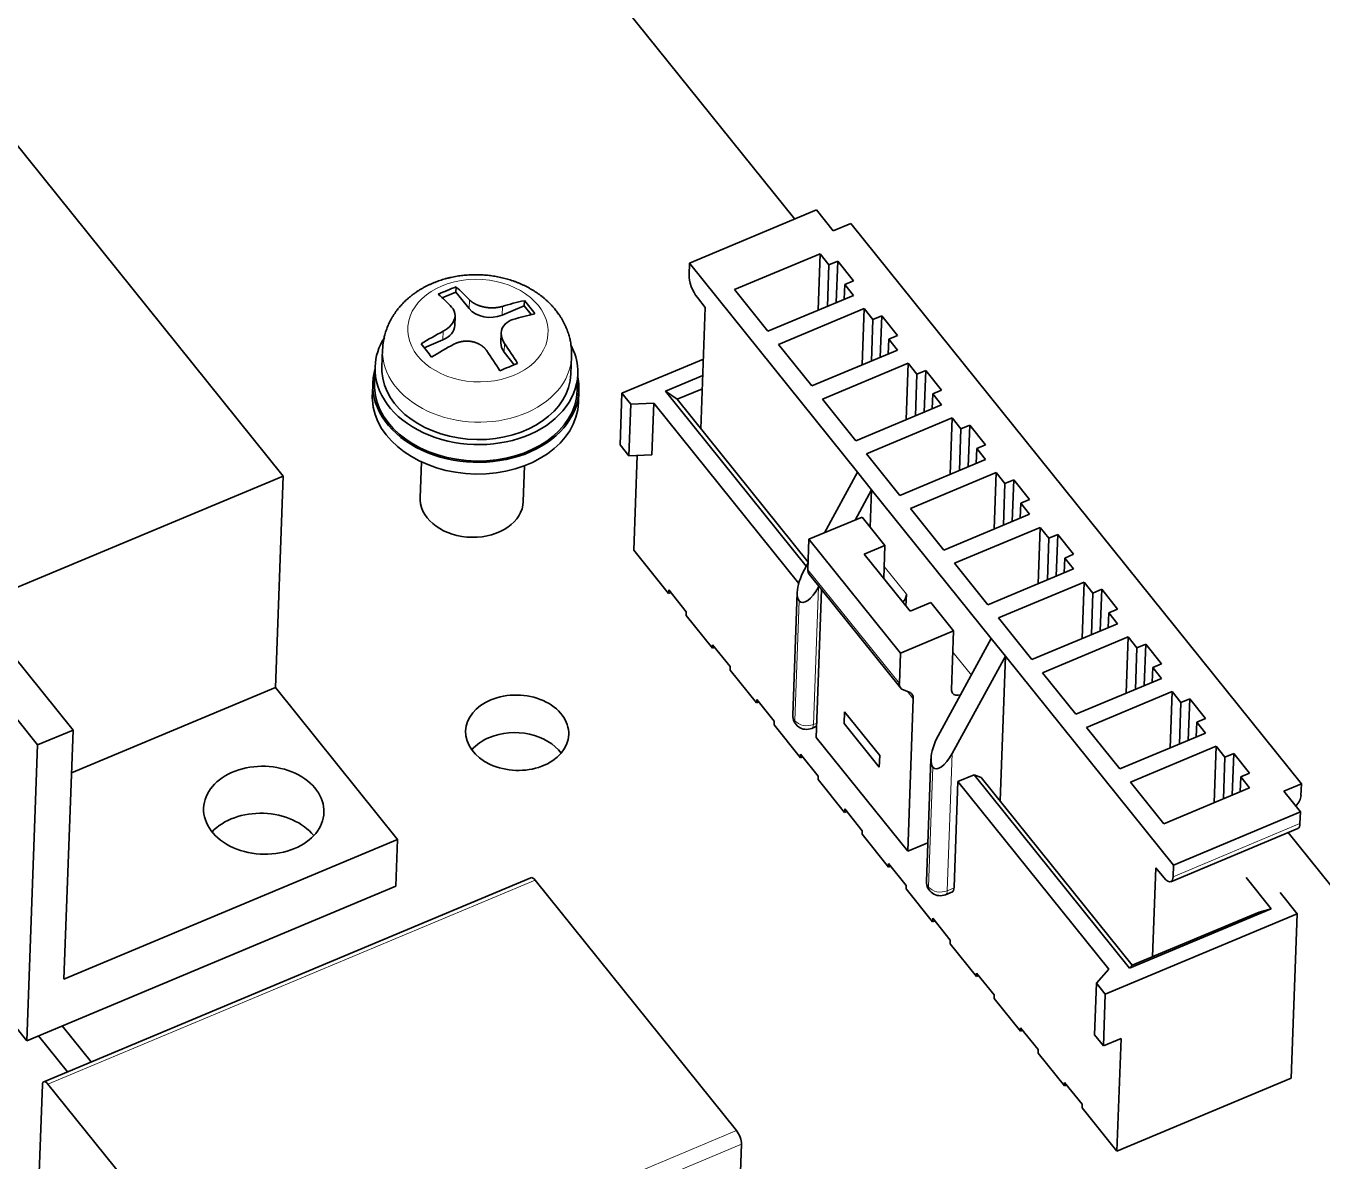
# Model space of a CAD drawing. Extents: x 23 to 417, y 3 to 294.
# Drawn here: x 315.18 to 322.71, y 69.24 to 75.84 of the extents above; entities that cross this region are included whole.
import ezdxf

# ---------------------------------------------------------------- set-up
doc = ezdxf.new("R2010")
doc.units = 0
doc.layers.get('0').update_dxf_attribs({"lineweight": 13})

# ---------------------------------------------------------------- blocks, each defined once
blk = doc.blocks.new('BLOCK4671')
at = {"color": 7, "lineweight": 35}
for p, q in [((-20.292, -5.25), (3.463, -34.783)), ((-17.525, -49.642), (-33.294, -30.037)), ((-18.555, -50.073), (-34.324, -30.469)), ((5.093, -34.908), (18.196, -51.198)), ((18.196, -51.198), (5.093, -34.908)), ((17.81, -52.62), (41.126, -81.607))]:
    blk.add_line(p, q, dxfattribs=at)
at = {"color": 7, "lineweight": 35, "ltscale": 0.345424}
blk.add_line((-11.416, -42.254), (-20.076, -31.488), dxfattribs=at)
at = {"color": 7, "lineweight": 35, "ltscale": 0.100072}
for p, q in [((0.399, -36.065), (4.092, -34.519)), ((0.399, -36.065), (4.092, -34.519)), ((18.167, -52.018), (14.474, -53.563)), ((14.474, -53.563), (18.167, -52.018)), ((13.278, -56.479), (16.971, -54.933)), ((16.971, -54.933), (13.278, -56.479))]:
    blk.add_line(p, q, dxfattribs=at)
at = {"color": 7, "lineweight": 35, "ltscale": 0.019394}
for p, q in [((4.578, -35.124), (4.092, -34.519)), ((4.092, -34.519), (4.578, -35.124)), ((17.681, -51.413), (18.167, -52.018)), ((17.681, -51.413), (18.167, -52.018))]:
    blk.add_line(p, q, dxfattribs=at)
at = {"color": 7, "lineweight": 35, "ltscale": 0.013963}
for p, q in [((4.578, -35.124), (5.093, -34.908)), ((4.578, -35.124), (5.093, -34.908)), ((17.681, -51.413), (18.196, -51.198)), ((17.681, -51.413), (18.196, -51.198)), ((12.437, -58.822), (12.952, -58.606)), ((12.437, -58.822), (12.952, -58.606))]:
    blk.add_line(p, q, dxfattribs=at)
at = {"color": 7, "lineweight": 35, "ltscale": 0.06749}
for p, q in [((4.198, -35.793), (1.708, -36.835)), ((1.708, -36.835), (4.198, -35.793)), ((2.68, -38.044), (5.171, -37.002)), ((2.68, -38.044), (5.171, -37.002)), ((5.478, -37.384), (2.987, -38.426)), ((2.987, -38.426), (5.478, -37.384)), ((3.96, -39.635), (6.45, -38.593)), ((3.96, -39.635), (6.45, -38.593)), ((6.757, -38.975), (4.267, -40.017)), ((4.267, -40.017), (6.757, -38.975)), ((5.239, -41.226), (7.73, -40.184)), ((5.239, -41.226), (7.73, -40.184)), ((8.037, -40.566), (5.547, -41.608)), ((5.547, -41.608), (8.037, -40.566)), ((6.519, -42.817), (9.009, -41.775)), ((6.519, -42.817), (9.009, -41.775)), ((9.316, -42.156), (6.826, -43.199)), ((6.826, -43.199), (9.316, -42.156)), ((7.798, -44.408), (10.289, -43.365)), ((7.798, -44.408), (10.289, -43.365)), ((10.596, -43.747), (8.106, -44.789)), ((8.106, -44.789), (10.596, -43.747)), ((9.078, -45.998), (11.568, -44.956)), ((9.078, -45.998), (11.568, -44.956)), ((11.875, -45.338), (9.385, -46.38)), ((9.385, -46.38), (11.875, -45.338)), ((10.358, -47.589), (12.848, -46.547)), ((10.358, -47.589), (12.848, -46.547)), ((13.155, -46.929), (10.665, -47.971)), ((10.665, -47.971), (13.155, -46.929)), ((11.637, -49.18), (14.127, -48.138)), ((11.637, -49.18), (14.127, -48.138)), ((14.435, -48.519), (11.944, -49.562)), ((11.944, -49.562), (14.435, -48.519)), ((12.917, -50.771), (15.407, -49.728)), ((12.917, -50.771), (15.407, -49.728)), ((15.714, -50.11), (13.224, -51.152)), ((13.224, -51.152), (15.714, -50.11)), ((14.196, -52.361), (16.687, -51.319)), ((14.196, -52.361), (16.687, -51.319))]:
    blk.add_line(p, q, dxfattribs=at)
at = {"color": 7, "lineweight": 35, "ltscale": 0.041055}
for p, q in [((4.198, -35.793), (4.138, -37.434)), ((4.198, -35.793), (4.138, -37.434)), ((5.478, -37.384), (5.418, -39.025)), ((5.478, -37.384), (5.418, -39.025)), ((6.757, -38.975), (6.697, -40.616)), ((6.757, -38.975), (6.697, -40.616)), ((8.037, -40.566), (7.977, -42.207)), ((8.037, -40.566), (7.977, -42.207)), ((9.316, -42.156), (9.256, -43.797)), ((9.316, -42.156), (9.256, -43.797)), ((10.596, -43.747), (10.536, -45.388)), ((10.596, -43.747), (10.536, -45.388)), ((11.875, -45.338), (11.815, -46.979)), ((11.875, -45.338), (11.815, -46.979)), ((13.155, -46.929), (13.095, -48.57)), ((13.155, -46.929), (13.095, -48.57)), ((14.435, -48.519), (14.374, -50.161)), ((14.435, -48.519), (14.374, -50.161)), ((15.714, -50.11), (15.654, -51.751)), ((15.714, -50.11), (15.654, -51.751))]:
    blk.add_line(p, q, dxfattribs=at)
at = {"color": 7, "lineweight": 35, "ltscale": 0.010208}
for p, q in [((4.454, -36.111), (4.198, -35.793)), ((4.454, -36.111), (4.198, -35.793)), ((5.171, -37.002), (4.915, -36.684)), ((5.171, -37.002), (4.915, -36.684)), ((5.734, -37.702), (5.478, -37.384)), ((5.734, -37.702), (5.478, -37.384)), ((6.45, -38.593), (6.194, -38.275)), ((6.45, -38.593), (6.194, -38.275)), ((7.013, -39.293), (6.757, -38.975)), ((7.013, -39.293), (6.757, -38.975)), ((-1.307, -40.165), (-1.563, -39.847)), ((-1.563, -39.847), (-1.307, -40.165)), ((7.73, -40.184), (7.474, -39.866)), ((7.73, -40.184), (7.474, -39.866)), ((8.293, -40.884), (8.037, -40.566)), ((8.293, -40.884), (8.037, -40.566)), ((-1.618, -41.349), (-1.362, -41.667)), ((-1.618, -41.349), (-1.362, -41.667)), ((9.009, -41.775), (8.753, -41.456)), ((9.009, -41.775), (8.753, -41.456)), ((9.572, -42.474), (9.316, -42.156)), ((9.572, -42.474), (9.316, -42.156)), ((10.289, -43.365), (10.033, -43.047)), ((10.289, -43.365), (10.033, -43.047)), ((10.852, -44.065), (10.596, -43.747)), ((10.852, -44.065), (10.596, -43.747)), ((11.568, -44.956), (11.312, -44.638)), ((11.568, -44.956), (11.312, -44.638)), ((12.131, -45.656), (11.875, -45.338)), ((12.131, -45.656), (11.875, -45.338)), ((12.848, -46.547), (12.592, -46.229)), ((12.848, -46.547), (12.592, -46.229)), ((13.411, -47.247), (13.155, -46.929)), ((13.411, -47.247), (13.155, -46.929)), ((14.127, -48.138), (13.872, -47.819)), ((14.127, -48.138), (13.872, -47.819)), ((14.69, -48.838), (14.435, -48.519)), ((14.69, -48.838), (14.435, -48.519)), ((15.407, -49.728), (15.151, -49.41)), ((15.407, -49.728), (15.151, -49.41)), ((15.97, -50.428), (15.714, -50.11)), ((15.97, -50.428), (15.714, -50.11)), ((16.687, -51.319), (16.431, -51.001)), ((16.687, -51.319), (16.431, -51.001)), ((12.492, -57.32), (12.236, -57.002)), ((12.236, -57.002), (12.492, -57.32)), ((12.181, -58.504), (12.437, -58.822)), ((12.181, -58.504), (12.437, -58.822))]:
    blk.add_line(p, q, dxfattribs=at)
at = {"color": 7, "lineweight": 35, "ltscale": 0.008538}
for p, q in [((0.387, -36.406), (0.399, -36.065)), ((0.387, -36.406), (0.399, -36.065)), ((4.91, -49.108), (4.898, -49.449)), ((4.898, -49.449), (4.91, -49.108)), ((5.921, -50.722), (5.934, -50.38)), ((5.921, -50.722), (5.934, -50.38)), ((18.196, -51.198), (18.183, -51.539)), ((18.196, -51.198), (18.183, -51.539)), ((18.167, -52.018), (18.154, -52.359)), ((18.167, -52.018), (18.154, -52.359)), ((14.474, -53.563), (14.462, -53.905)), ((14.474, -53.563), (14.462, -53.905))]:
    blk.add_line(p, q, dxfattribs=at)
at = {"color": 7, "lineweight": 35, "ltscale": 0.194965}
for p, q in [((5.287, -42.142), (0.399, -36.065)), ((0.399, -36.065), (5.287, -42.142)), ((14.474, -53.563), (9.586, -47.487)), ((9.586, -47.487), (14.474, -53.563))]:
    blk.add_line(p, q, dxfattribs=at)
at = {"color": 7, "lineweight": 35, "ltscale": 0.030251}
for p, q in [((4.454, -36.111), (4.41, -37.321)), ((4.454, -36.111), (4.41, -37.321)), ((4.712, -36.004), (4.667, -37.213)), ((4.712, -36.004), (4.667, -37.213)), ((5.991, -37.594), (5.947, -38.804)), ((5.991, -37.594), (5.947, -38.804)), ((5.689, -38.911), (5.734, -37.702)), ((5.734, -37.702), (5.689, -38.911)), ((7.271, -39.185), (7.227, -40.394)), ((7.271, -39.185), (7.227, -40.394)), ((6.969, -40.502), (7.013, -39.293)), ((7.013, -39.293), (6.969, -40.502)), ((8.248, -42.093), (8.293, -40.884)), ((8.293, -40.884), (8.248, -42.093)), ((8.55, -40.776), (8.506, -41.985)), ((8.55, -40.776), (8.506, -41.985)), ((9.528, -43.684), (9.572, -42.474)), ((9.572, -42.474), (9.528, -43.684)), ((9.83, -42.367), (9.786, -43.576)), ((9.83, -42.367), (9.786, -43.576)), ((10.808, -45.275), (10.852, -44.065)), ((10.852, -44.065), (10.808, -45.275)), ((11.109, -43.957), (11.065, -45.167)), ((11.109, -43.957), (11.065, -45.167)), ((12.389, -45.548), (12.345, -46.757)), ((12.389, -45.548), (12.345, -46.757)), ((12.087, -46.865), (12.131, -45.656)), ((12.131, -45.656), (12.087, -46.865)), ((13.367, -48.456), (13.411, -47.247)), ((13.411, -47.247), (13.367, -48.456)), ((13.669, -47.139), (13.624, -48.348)), ((13.669, -47.139), (13.624, -48.348)), ((14.646, -50.047), (14.69, -48.838)), ((14.69, -48.838), (14.646, -50.047)), ((14.948, -48.73), (14.904, -49.939)), ((14.948, -48.73), (14.904, -49.939)), ((15.926, -51.638), (15.97, -50.428)), ((15.97, -50.428), (15.926, -51.638)), ((16.228, -50.321), (16.183, -51.53)), ((16.228, -50.321), (16.183, -51.53))]:
    blk.add_line(p, q, dxfattribs=at)
at = {"color": 7, "lineweight": 35, "ltscale": 0.006982}
for p, q in [((4.712, -36.004), (4.454, -36.111)), ((4.454, -36.111), (4.712, -36.004)), ((4.915, -36.684), (5.172, -36.576)), ((4.915, -36.684), (5.172, -36.576)), ((5.991, -37.594), (5.734, -37.702)), ((5.734, -37.702), (5.991, -37.594)), ((6.194, -38.275), (6.452, -38.167)), ((6.194, -38.275), (6.452, -38.167)), ((7.271, -39.185), (7.013, -39.293)), ((7.013, -39.293), (7.271, -39.185)), ((7.474, -39.866), (7.731, -39.758)), ((7.474, -39.866), (7.731, -39.758)), ((8.55, -40.776), (8.293, -40.884)), ((8.293, -40.884), (8.55, -40.776)), ((8.753, -41.456), (9.011, -41.349)), ((8.753, -41.456), (9.011, -41.349)), ((9.83, -42.367), (9.572, -42.474)), ((9.572, -42.474), (9.83, -42.367)), ((10.033, -43.047), (10.291, -42.939)), ((10.033, -43.047), (10.291, -42.939)), ((11.109, -43.957), (10.852, -44.065)), ((10.852, -44.065), (11.109, -43.957)), ((11.312, -44.638), (11.57, -44.53)), ((11.312, -44.638), (11.57, -44.53)), ((12.389, -45.548), (12.131, -45.656)), ((12.131, -45.656), (12.389, -45.548)), ((12.592, -46.229), (12.85, -46.121)), ((12.592, -46.229), (12.85, -46.121)), ((13.669, -47.139), (13.411, -47.247)), ((13.411, -47.247), (13.669, -47.139)), ((13.872, -47.819), (14.129, -47.712)), ((13.872, -47.819), (14.129, -47.712)), ((14.948, -48.73), (14.69, -48.838)), ((14.69, -48.838), (14.948, -48.73)), ((15.151, -49.41), (15.409, -49.302)), ((15.151, -49.41), (15.409, -49.302)), ((16.228, -50.321), (15.97, -50.428)), ((15.97, -50.428), (16.228, -50.321)), ((16.431, -51.001), (16.688, -50.893)), ((16.431, -51.001), (16.688, -50.893))]:
    blk.add_line(p, q, dxfattribs=at)
at = {"color": 7, "lineweight": 35, "ltscale": 0.018374}
for p, q in [((5.172, -36.576), (4.712, -36.004)), ((5.172, -36.576), (4.712, -36.004)), ((6.452, -38.167), (5.991, -37.594)), ((6.452, -38.167), (5.991, -37.594)), ((7.731, -39.758), (7.271, -39.185)), ((7.731, -39.758), (7.271, -39.185)), ((9.011, -41.349), (8.55, -40.776)), ((9.011, -41.349), (8.55, -40.776)), ((10.291, -42.939), (9.83, -42.367)), ((10.291, -42.939), (9.83, -42.367)), ((11.57, -44.53), (11.109, -43.957)), ((11.57, -44.53), (11.109, -43.957)), ((12.85, -46.121), (12.389, -45.548)), ((12.85, -46.121), (12.389, -45.548)), ((14.129, -47.712), (13.669, -47.139)), ((14.129, -47.712), (13.669, -47.139)), ((15.409, -49.302), (14.948, -48.73)), ((15.409, -49.302), (14.948, -48.73)), ((16.688, -50.893), (16.228, -50.321)), ((16.688, -50.893), (16.228, -50.321))]:
    blk.add_line(p, q, dxfattribs=at)
at = {"color": 7, "lineweight": 35, "ltscale": 0.038789}
for p, q in [((1.708, -36.835), (2.68, -38.044)), ((2.68, -38.044), (1.708, -36.835)), ((2.987, -38.426), (3.96, -39.635)), ((3.96, -39.635), (2.987, -38.426)), ((4.267, -40.017), (5.239, -41.226)), ((5.239, -41.226), (4.267, -40.017)), ((5.547, -41.608), (6.519, -42.817)), ((6.519, -42.817), (5.547, -41.608)), ((6.826, -43.199), (7.798, -44.408)), ((7.798, -44.408), (6.826, -43.199)), ((8.106, -44.789), (9.078, -45.998)), ((9.078, -45.998), (8.106, -44.789)), ((9.385, -46.38), (10.358, -47.589)), ((10.358, -47.589), (9.385, -46.38)), ((10.665, -47.971), (11.637, -49.18)), ((11.637, -49.18), (10.665, -47.971)), ((11.944, -49.562), (12.917, -50.771)), ((12.917, -50.771), (11.944, -49.562)), ((13.224, -51.152), (14.196, -52.361)), ((14.196, -52.361), (13.224, -51.152))]:
    blk.add_line(p, q, dxfattribs=at)
at = {"color": 7, "lineweight": 35, "ltscale": 0.010804}
for p, q in [((4.899, -37.116), (4.915, -36.684)), ((4.915, -36.684), (4.899, -37.116)), ((6.194, -38.275), (6.178, -38.707)), ((6.194, -38.275), (6.178, -38.707)), ((7.474, -39.866), (7.458, -40.298)), ((7.474, -39.866), (7.458, -40.298)), ((8.753, -41.456), (8.738, -41.888)), ((8.753, -41.456), (8.738, -41.888)), ((10.033, -43.047), (10.017, -43.479)), ((10.033, -43.047), (10.017, -43.479)), ((11.312, -44.638), (11.297, -45.07)), ((11.312, -44.638), (11.297, -45.07)), ((12.592, -46.229), (12.576, -46.661)), ((12.592, -46.229), (12.576, -46.661)), ((13.872, -47.819), (13.856, -48.251)), ((13.872, -47.819), (13.856, -48.251)), ((15.151, -49.41), (15.135, -49.842)), ((15.151, -49.41), (15.135, -49.842)), ((16.431, -51.001), (16.415, -51.433)), ((16.431, -51.001), (16.415, -51.433))]:
    blk.add_line(p, q, dxfattribs=at)
at = {"color": 7, "lineweight": 35, "ltscale": 0.009187}
for p, q in [((0.861, -37.352), (0.63, -37.066)), ((0.861, -37.352), (0.63, -37.066)), ((14.193, -53.928), (13.963, -53.641)), ((14.193, -53.928), (13.963, -53.641))]:
    blk.add_line(p, q, dxfattribs=at)
at = {"color": 7, "lineweight": 35, "ltscale": 0.088257}
blk.add_line((0.731, -40.88), (0.861, -37.352), dxfattribs=at)
blk.add_line((0.731, -40.88), (0.861, -37.352), dxfattribs=at)
at = {"color": 7, "lineweight": 35, "ltscale": 0.064183}
blk.add_line((-1.563, -39.847), (0.805, -38.856), dxfattribs=at)
blk.add_line((-1.563, -39.847), (0.805, -38.856), dxfattribs=at)
at = {"color": 7, "lineweight": 35, "ltscale": 0.029319}
for p, q in [((0.788, -39.331), (-0.294, -39.784)), ((-0.294, -39.784), (0.788, -39.331))]:
    blk.add_line(p, q, dxfattribs=at)
at = {"color": 7, "lineweight": 35, "ltscale": 0.037569}
for p, q in [((-1.563, -39.847), (-1.618, -41.349)), ((-1.618, -41.349), (-1.563, -39.847)), ((-1.362, -41.667), (-1.307, -40.165)), ((-1.362, -41.667), (-1.307, -40.165)), ((-0.693, -41.642), (-0.638, -40.14)), ((-0.693, -41.642), (-0.638, -40.14)), ((12.236, -57.002), (12.181, -58.504)), ((12.181, -58.504), (12.236, -57.002)), ((12.437, -58.822), (12.492, -57.32)), ((12.437, -58.822), (12.492, -57.32))]:
    blk.add_line(p, q, dxfattribs=at)
at = {"color": 7, "lineweight": 35, "ltscale": 0.16318}
for p, q in [((-0.294, -39.784), (3.797, -44.87)), ((3.797, -44.87), (-0.294, -39.784))]:
    blk.add_line(p, q, dxfattribs=at)
at = {"color": 7, "lineweight": 35, "ltscale": 0.010329}
blk.add_line((0.043, -40.024), (-0.294, -39.784), dxfattribs=at)
blk.add_line((0.043, -40.024), (-0.294, -39.784), dxfattribs=at)
at = {"color": 7, "lineweight": 35, "ltscale": 0.019819}
blk.add_line((0.043, -40.024), (0.774, -39.718), dxfattribs=at)
blk.add_line((0.043, -40.024), (0.774, -39.718), dxfattribs=at)
at = {"color": 7, "lineweight": 35, "ltscale": 0.016731}
for p, q in [((-0.638, -40.14), (-1.307, -40.165)), ((-1.307, -40.165), (-0.638, -40.14)), ((-0.693, -41.642), (-1.362, -41.667)), ((-1.362, -41.667), (-0.693, -41.642))]:
    blk.add_line(p, q, dxfattribs=at)
at = {"color": 7, "lineweight": 35, "ltscale": 0.16811}
blk.add_line((-0.638, -40.14), (3.576, -45.38), dxfattribs=at)
blk.add_line((-0.638, -40.14), (3.576, -45.38), dxfattribs=at)
at = {"color": 7, "lineweight": 35, "ltscale": 0.151833}
blk.add_line((3.849, -44.756), (0.043, -40.024), dxfattribs=at)
blk.add_line((3.849, -44.756), (0.043, -40.024), dxfattribs=at)
at = {"color": 7, "lineweight": 35, "ltscale": 0.068837}
blk.add_line((-1.223, -44.41), (-1.122, -41.658), dxfattribs=at)
blk.add_line((-1.223, -44.41), (-1.122, -41.658), dxfattribs=at)
at = {"color": 7, "lineweight": 35, "ltscale": 0.050247}
for p, q in [((4.324, -43.906), (5.287, -42.142)), ((5.287, -42.142), (4.324, -43.906))]:
    blk.add_line(p, q, dxfattribs=at)
at = {"color": 7, "lineweight": 35, "ltscale": 0.016332}
for p, q in [((5.697, -42.651), (5.287, -42.142)), ((5.287, -42.142), (5.697, -42.651)), ((9.586, -47.487), (9.177, -46.977)), ((9.177, -46.977), (9.586, -47.487))]:
    blk.add_line(p, q, dxfattribs=at)
at = {"color": 7, "lineweight": 35, "ltscale": 0.244356}
blk.add_line((-20.432, -46.028), (-11.416, -42.254), dxfattribs=at)
at = {"color": 7, "lineweight": 35, "ltscale": 0.153691}
blk.add_line((-11.641, -48.398), (-11.416, -42.254), dxfattribs=at)
at = {"color": 7, "lineweight": 35, "ltscale": 0.025124}
for p, q in [((5.697, -42.651), (5.215, -43.533)), ((5.215, -43.533), (5.697, -42.651))]:
    blk.add_line(p, q, dxfattribs=at)
at = {"color": 7, "lineweight": 35, "ltscale": 0.027315}
blk.add_line((5.657, -43.742), (5.697, -42.651), dxfattribs=at)
blk.add_line((5.657, -43.742), (5.697, -42.651), dxfattribs=at)
at = {"color": 7, "lineweight": 35, "ltscale": 0.138823}
for p, q in [((9.177, -46.977), (5.697, -42.651)), ((5.697, -42.651), (9.177, -46.977))]:
    blk.add_line(p, q, dxfattribs=at)
at = {"color": 7, "lineweight": 35, "ltscale": 0.04189}
for p, q in [((5.419, -43.447), (3.873, -44.094)), ((3.873, -44.094), (5.419, -43.447)), ((8.081, -46.756), (6.535, -47.403)), ((6.535, -47.403), (8.081, -46.756))]:
    blk.add_line(p, q, dxfattribs=at)
at = {"color": 7, "lineweight": 35, "ltscale": 0.02654}
for p, q in [((6.084, -44.274), (5.419, -43.447)), ((6.084, -44.274), (5.419, -43.447)), ((8.081, -46.756), (7.415, -45.929)), ((8.081, -46.756), (7.415, -45.929))]:
    blk.add_line(p, q, dxfattribs=at)
at = {"color": 7, "lineweight": 35, "ltscale": 0.022078}
for p, q in [((3.873, -44.094), (3.841, -44.977)), ((3.841, -44.977), (3.873, -44.094)), ((6.503, -48.285), (6.535, -47.403)), ((6.503, -48.285), (6.535, -47.403))]:
    blk.add_line(p, q, dxfattribs=at)
at = {"color": 7, "lineweight": 35, "ltscale": 0.106159}
for p, q in [((6.535, -47.403), (3.873, -44.094)), ((6.535, -47.403), (3.873, -44.094)), ((3.881, -45.11), (6.542, -48.419)), ((3.881, -45.11), (6.542, -48.419)), ((6.747, -53.162), (4.085, -49.853)), ((6.747, -53.162), (4.085, -49.853))]:
    blk.add_line(p, q, dxfattribs=at)
at = {"color": 7, "lineweight": 35, "ltscale": 0.040422}
for p, q in [((-1.223, -44.41), (-0.209, -45.67)), ((-0.209, -45.67), (-1.223, -44.41)), ((11.819, -60.623), (12.832, -61.883)), ((12.832, -61.883), (11.819, -60.623))]:
    blk.add_line(p, q, dxfattribs=at)
at = {"color": 7, "lineweight": 35, "ltscale": 0.016291}
for p, q in [((5.483, -44.526), (6.084, -44.274)), ((5.483, -44.526), (6.084, -44.274)), ((6.814, -46.18), (7.415, -45.929)), ((6.814, -46.18), (7.415, -45.929))]:
    blk.add_line(p, q, dxfattribs=at)
at = {"color": 7, "lineweight": 35, "ltscale": 0.023901}
blk.add_line((6.084, -44.274), (6.049, -45.23), dxfattribs=at)
blk.add_line((6.084, -44.274), (6.049, -45.23), dxfattribs=at)
at = {"color": 7, "lineweight": 35, "ltscale": 0.005558}
for p, q in [((3.742, -44.971), (3.848, -44.776)), ((3.848, -44.776), (3.742, -44.971))]:
    blk.add_line(p, q, dxfattribs=at)
at = {"color": 7, "lineweight": 35, "ltscale": 0.053079}
for p, q in [((5.483, -44.526), (6.814, -46.18)), ((6.814, -46.18), (5.483, -44.526))]:
    blk.add_line(p, q, dxfattribs=at)
at = {"color": 7, "lineweight": 13, "ltscale": 0.106159}
blk.add_line((6.503, -48.285), (3.841, -44.977), dxfattribs=at)
blk.add_line((6.503, -48.285), (3.841, -44.977), dxfattribs=at)
at = {"color": 7, "lineweight": 13, "ltscale": 0.025807}
blk.add_line((6.709, -45.693), (6.062, -44.889), dxfattribs=at)
blk.add_line((6.709, -45.693), (6.062, -44.889), dxfattribs=at)
at = {"color": 7, "lineweight": 35, "ltscale": 0.002562}
for p, q in [((-0.209, -45.67), (-0.205, -45.567)), ((-0.205, -45.567), (-0.209, -45.67)), ((0.303, -46.306), (0.306, -46.203)), ((0.306, -46.203), (0.303, -46.306)), ((1.074, -47.158), (1.07, -47.26)), ((1.074, -47.158), (1.07, -47.26)), ((1.582, -47.897), (1.586, -47.794)), ((1.586, -47.794), (1.582, -47.897)), ((2.354, -48.749), (2.35, -48.851)), ((2.354, -48.749), (2.35, -48.851)), ((2.862, -49.487), (2.866, -49.385)), ((2.866, -49.385), (2.862, -49.487)), ((3.633, -50.339), (3.629, -50.442)), ((3.633, -50.339), (3.629, -50.442)), ((4.141, -51.078), (4.145, -50.976)), ((4.145, -50.976), (4.141, -51.078)), ((4.913, -51.93), (4.909, -52.033)), ((4.913, -51.93), (4.909, -52.033)), ((5.421, -52.669), (5.425, -52.567)), ((5.425, -52.567), (5.421, -52.669)), ((6.192, -53.521), (6.189, -53.623)), ((6.192, -53.521), (6.189, -53.623)), ((6.7, -54.26), (6.704, -54.157)), ((6.704, -54.157), (6.7, -54.26)), ((7.472, -55.112), (7.468, -55.214)), ((7.472, -55.112), (7.468, -55.214)), ((7.98, -55.85), (7.984, -55.748)), ((7.984, -55.748), (7.98, -55.85)), ((8.751, -56.703), (8.748, -56.805)), ((8.751, -56.703), (8.748, -56.805)), ((9.259, -57.441), (9.263, -57.339)), ((9.263, -57.339), (9.259, -57.441)), ((10.031, -58.293), (10.027, -58.396)), ((10.031, -58.293), (10.027, -58.396)), ((10.539, -59.032), (10.543, -58.93)), ((10.543, -58.93), (10.539, -59.032)), ((11.307, -59.986), (11.31, -59.884)), ((11.31, -59.884), (11.307, -59.986)), ((11.819, -60.623), (11.822, -60.52)), ((11.822, -60.52), (11.819, -60.623))]:
    blk.add_line(p, q, dxfattribs=at)
at = {"color": 7, "lineweight": 35, "ltscale": 0.020415}
for p, q in [((0.306, -46.203), (-0.205, -45.567)), ((-0.205, -45.567), (0.306, -46.203)), ((1.586, -47.794), (1.074, -47.158)), ((1.074, -47.158), (1.586, -47.794)), ((2.866, -49.385), (2.354, -48.749)), ((2.354, -48.749), (2.866, -49.385)), ((4.145, -50.976), (3.633, -50.339)), ((3.633, -50.339), (4.145, -50.976)), ((5.425, -52.567), (4.913, -51.93)), ((4.913, -51.93), (5.425, -52.567)), ((6.704, -54.157), (6.192, -53.521)), ((6.192, -53.521), (6.704, -54.157)), ((7.984, -55.748), (7.472, -55.112)), ((7.472, -55.112), (7.984, -55.748)), ((9.263, -57.339), (8.751, -56.703)), ((8.751, -56.703), (9.263, -57.339)), ((10.543, -58.93), (10.031, -58.293)), ((10.031, -58.293), (10.543, -58.93)), ((11.822, -60.52), (11.31, -59.884)), ((11.31, -59.884), (11.822, -60.52))]:
    blk.add_line(p, q, dxfattribs=at)
at = {"color": 7, "lineweight": 13, "ltscale": 0.09994}
for p, q in [((4.151, -45.48), (4.005, -49.475)), ((4.151, -45.48), (4.005, -49.475)), ((8.041, -50.316), (7.895, -54.311)), ((8.041, -50.316), (7.895, -54.311))]:
    blk.add_line(p, q, dxfattribs=at)
at = {"color": 7, "lineweight": 35, "ltscale": 0.107401}
for p, q in [((4.242, -45.56), (4.085, -49.853)), ((4.085, -49.853), (4.242, -45.56))]:
    blk.add_line(p, q, dxfattribs=at)
at = {"color": 7, "lineweight": 35, "ltscale": 0.000571001}
for p, q in [((4.162, -45.46), (4.151, -45.48)), ((4.151, -45.48), (4.162, -45.46))]:
    blk.add_line(p, q, dxfattribs=at)
at = {"color": 7, "lineweight": 35, "ltscale": 0.001746}
for p, q in [((-0.209, -45.67), (-0.145, -45.643)), ((-0.209, -45.67), (-0.145, -45.643)), ((1.07, -47.26), (1.135, -47.233)), ((1.07, -47.26), (1.135, -47.233)), ((2.35, -48.851), (2.414, -48.824)), ((2.35, -48.851), (2.414, -48.824)), ((3.629, -50.442), (3.694, -50.415)), ((3.629, -50.442), (3.694, -50.415)), ((4.909, -52.033), (4.973, -52.006)), ((4.909, -52.033), (4.973, -52.006)), ((6.189, -53.623), (6.253, -53.596)), ((6.189, -53.623), (6.253, -53.596)), ((7.468, -55.214), (7.533, -55.187)), ((7.468, -55.214), (7.533, -55.187)), ((8.748, -56.805), (8.812, -56.778)), ((8.748, -56.805), (8.812, -56.778)), ((10.027, -58.396), (10.092, -58.369)), ((10.027, -58.396), (10.092, -58.369)), ((11.371, -59.96), (11.307, -59.986)), ((11.307, -59.986), (11.371, -59.96))]:
    blk.add_line(p, q, dxfattribs=at)
at = {"color": 7, "lineweight": 35, "ltscale": 0.089083}
for p, q in [((3.533, -45.642), (3.403, -49.203)), ((3.533, -45.642), (3.403, -49.203)), ((7.423, -50.478), (7.293, -54.039)), ((7.423, -50.478), (7.293, -54.039))]:
    blk.add_line(p, q, dxfattribs=at)
at = {"color": 7, "lineweight": 13, "ltscale": 0.087091}
for p, q in [((3.459, -49.359), (3.586, -45.878)), ((3.459, -49.359), (3.586, -45.878)), ((3.591, -45.884), (3.464, -49.366)), ((3.591, -45.884), (3.464, -49.366)), ((7.348, -54.195), (7.476, -50.714)), ((7.348, -54.195), (7.476, -50.714)), ((7.481, -50.72), (7.353, -54.202)), ((7.481, -50.72), (7.353, -54.202))]:
    blk.add_line(p, q, dxfattribs=at)
at = {"color": 7, "lineweight": 35, "ltscale": 0.000204151}
for p, q in [((3.586, -45.878), (3.591, -45.884)), ((3.586, -45.878), (3.591, -45.884)), ((7.481, -50.72), (7.476, -50.714)), ((7.476, -50.714), (7.481, -50.72))]:
    blk.add_line(p, q, dxfattribs=at)
at = {"color": 7, "lineweight": 35, "ltscale": 0.008524}
for p, q in [((6.696, -46.034), (6.709, -45.693)), ((6.709, -45.693), (6.696, -46.034))]:
    blk.add_line(p, q, dxfattribs=at)
at = {"color": 7, "lineweight": 35, "ltscale": 0.030623}
for p, q in [((0.303, -46.306), (1.07, -47.26)), ((1.07, -47.26), (0.303, -46.306)), ((1.582, -47.897), (2.35, -48.851)), ((2.35, -48.851), (1.582, -47.897)), ((2.862, -49.487), (3.629, -50.442)), ((3.629, -50.442), (2.862, -49.487)), ((4.141, -51.078), (4.909, -52.033)), ((4.909, -52.033), (4.141, -51.078)), ((5.421, -52.669), (6.189, -53.623)), ((6.189, -53.623), (5.421, -52.669)), ((6.7, -54.26), (7.468, -55.214)), ((7.468, -55.214), (6.7, -54.26)), ((7.98, -55.85), (8.748, -56.805)), ((8.748, -56.805), (7.98, -55.85)), ((9.259, -57.441), (10.027, -58.396)), ((10.027, -58.396), (9.259, -57.441)), ((10.539, -59.032), (11.307, -59.986)), ((11.307, -59.986), (10.539, -59.032))]:
    blk.add_line(p, q, dxfattribs=at)
at = {"color": 7, "lineweight": 35, "ltscale": 0.080602}
for p, q in [((7.632, -49.807), (9.177, -46.977)), ((9.177, -46.977), (7.632, -49.807)), ((9.586, -47.487), (8.041, -50.316)), ((8.041, -50.316), (9.586, -47.487))]:
    blk.add_line(p, q, dxfattribs=at)
at = {"color": 7, "lineweight": 35, "ltscale": 0.042692}
for p, q in [((8.018, -48.462), (8.081, -46.756)), ((8.081, -46.756), (8.018, -48.462))]:
    blk.add_line(p, q, dxfattribs=at)
at = {"color": 7, "lineweight": 13, "ltscale": 0.021483}
blk.add_line((8.597, -48.04), (8.058, -47.371), dxfattribs=at)
blk.add_line((8.597, -48.04), (8.058, -47.371), dxfattribs=at)
at = {"color": 7, "lineweight": 35, "ltscale": 0.105334}
blk.add_line((9.432, -51.697), (9.586, -47.487), dxfattribs=at)
blk.add_line((9.432, -51.697), (9.586, -47.487), dxfattribs=at)
at = {"color": 7, "lineweight": 35, "ltscale": 0.160693}
blk.add_line((-17.57, -50.879), (-11.641, -48.398), dxfattribs=at)
at = {"color": 7, "lineweight": 35, "ltscale": 0.141783}
blk.add_line((-8.086, -52.817), (-11.641, -48.398), dxfattribs=at)
at = {"color": 7, "lineweight": 35, "ltscale": 0.00463}
blk.add_line((6.792, -48.541), (6.619, -48.474), dxfattribs=at)
blk.add_line((6.792, -48.541), (6.619, -48.474), dxfattribs=at)
at = {"color": 7, "lineweight": 13, "ltscale": 0.006685}
blk.add_line((6.909, -48.73), (6.741, -48.521), dxfattribs=at)
blk.add_line((6.909, -48.73), (6.741, -48.521), dxfattribs=at)
at = {"color": 7, "lineweight": 35, "ltscale": 0.110877}
blk.add_line((6.747, -53.162), (6.909, -48.73), dxfattribs=at)
blk.add_line((6.747, -53.162), (6.909, -48.73), dxfattribs=at)
at = {"color": 7, "lineweight": 35, "ltscale": 0.04083}
for p, q in [((5.934, -50.38), (4.91, -49.108)), ((5.934, -50.38), (4.91, -49.108)), ((4.898, -49.449), (5.921, -50.722)), ((5.921, -50.722), (4.898, -49.449))]:
    blk.add_line(p, q, dxfattribs=at)
at = {"color": 7, "lineweight": 35, "ltscale": 0.027927}
blk.add_line((-17.525, -49.642), (-18.555, -50.073), dxfattribs=at)
at = {"color": 7, "lineweight": 35, "ltscale": 0.181013}
blk.add_line((-17.79, -56.878), (-17.525, -49.642), dxfattribs=at)
at = {"color": 7, "lineweight": 35, "ltscale": 0.003859}
blk.add_line((4.097, -49.53), (3.955, -49.59), dxfattribs=at)
blk.add_line((4.097, -49.53), (3.955, -49.59), dxfattribs=at)
at = {"color": 7, "lineweight": 13, "ltscale": 0.00259}
blk.add_line((4.005, -49.475), (4.101, -49.435), dxfattribs=at)
blk.add_line((4.005, -49.475), (4.101, -49.435), dxfattribs=at)
at = {"color": 7, "lineweight": 35, "ltscale": 0.215167}
blk.add_line((-18.87, -58.674), (-18.555, -50.073), dxfattribs=at)
at = {"color": 7, "lineweight": 35, "ltscale": 0.076845}
blk.add_line((8.094, -54.208), (8.206, -51.136), dxfattribs=at)
blk.add_line((8.094, -54.208), (8.206, -51.136), dxfattribs=at)
at = {"color": 7, "lineweight": 35, "ltscale": 0.0128}
blk.add_line((8.206, -51.136), (8.678, -50.938), dxfattribs=at)
blk.add_line((8.206, -51.136), (8.678, -50.938), dxfattribs=at)
at = {"color": 7, "lineweight": 35, "ltscale": 0.175162}
for p, q in [((8.206, -51.136), (12.597, -56.595)), ((8.206, -51.136), (12.597, -56.595)), ((13.278, -56.479), (8.887, -51.019)), ((13.278, -56.479), (8.887, -51.019))]:
    blk.add_line(p, q, dxfattribs=at)
at = {"color": 7, "lineweight": 35, "ltscale": 0.180266}
for p, q in [((8.678, -50.938), (13.198, -56.557)), ((13.198, -56.557), (8.678, -50.938))]:
    blk.add_line(p, q, dxfattribs=at)
at = {"color": 7, "lineweight": 35, "ltscale": 0.005589}
blk.add_line((8.887, -51.019), (8.678, -50.938), dxfattribs=at)
blk.add_line((8.887, -51.019), (8.678, -50.938), dxfattribs=at)
at = {"color": 7, "lineweight": 13, "ltscale": 0.100072}
blk.add_line((14.462, -53.905), (18.154, -52.359), dxfattribs=at)
blk.add_line((14.462, -53.905), (18.154, -52.359), dxfattribs=at)
at = {"color": 7, "lineweight": 35, "ltscale": 0.100071}
blk.add_line((18.091, -52.502), (14.399, -54.048), dxfattribs=at)
blk.add_line((18.091, -52.502), (14.399, -54.048), dxfattribs=at)
at = {"color": 7, "lineweight": 35, "ltscale": 0.262979}
blk.add_line((-17.79, -56.878), (-8.086, -52.817), dxfattribs=at)
at = {"color": 7, "lineweight": 35, "ltscale": 0.034153}
blk.add_line((-8.136, -54.182), (-8.086, -52.817), dxfattribs=at)
at = {"color": 7, "lineweight": 35, "ltscale": 0.015914}
blk.add_line((7.334, -52.916), (6.747, -53.162), dxfattribs=at)
blk.add_line((7.334, -52.916), (6.747, -53.162), dxfattribs=at)
at = {"color": 7, "lineweight": 35, "ltscale": 0.064798}
blk.add_line((13.963, -53.641), (13.868, -56.232), dxfattribs=at)
blk.add_line((13.963, -53.641), (13.868, -56.232), dxfattribs=at)
at = {"color": 7, "lineweight": 35, "ltscale": 0.290906}
blk.add_line((-18.87, -58.674), (-8.136, -54.182), dxfattribs=at)
at = {"color": 7, "lineweight": 35, "ltscale": 0.383996}
blk.add_line((-18.378, -59.862), (-4.209, -53.932), dxfattribs=at)
at = {"color": 7, "lineweight": 13, "ltscale": 0.383996}
for p, q in [((-18.255, -59.934), (-4.086, -54.004)), ((-12.4, -67.213), (1.769, -61.284)), ((-12.254, -67.609), (1.915, -61.679))]:
    blk.add_line(p, q, dxfattribs=at)
at = {"color": 7, "lineweight": 35, "ltscale": 0.233549}
for p, q in [((1.769, -61.284), (-4.086, -54.004)), ((-18.255, -59.934), (-12.4, -67.213))]:
    blk.add_line(p, q, dxfattribs=at)
at = {"color": 7, "lineweight": 13, "ltscale": 0.005365}
blk.add_line((7.895, -54.311), (8.093, -54.228), dxfattribs=at)
blk.add_line((7.895, -54.311), (8.093, -54.228), dxfattribs=at)
at = {"color": 7, "lineweight": 35, "ltscale": 0.028964}
for p, q in [((17.32, -54.832), (16.593, -53.929)), ((16.593, -53.929), (17.32, -54.832))]:
    blk.add_line(p, q, dxfattribs=at)
at = {"color": 7, "lineweight": 35, "ltscale": 0.005502}
blk.add_line((8.048, -54.341), (7.845, -54.426), dxfattribs=at)
blk.add_line((8.048, -54.341), (7.845, -54.426), dxfattribs=at)
at = {"color": 7, "lineweight": 35, "ltscale": 0.019975}
for p, q in [((18.073, -54.984), (17.573, -54.361)), ((17.573, -54.361), (18.073, -54.984))]:
    blk.add_line(p, q, dxfattribs=at)
at = {"color": 7, "lineweight": 35, "ltscale": 0.151271}
blk.add_line((18.073, -54.984), (12.492, -57.32), dxfattribs=at)
blk.add_line((18.073, -54.984), (12.492, -57.32), dxfattribs=at)
at = {"color": 7, "lineweight": 35, "ltscale": 0.111708}
for p, q in [((13.198, -56.557), (17.32, -54.832)), ((17.32, -54.832), (13.198, -56.557))]:
    blk.add_line(p, q, dxfattribs=at)
at = {"color": 7, "lineweight": 35, "ltscale": 0.009083}
blk.add_line((16.971, -54.933), (17.32, -54.832), dxfattribs=at)
blk.add_line((16.971, -54.933), (17.32, -54.832), dxfattribs=at)
at = {"color": 7, "lineweight": 35, "ltscale": 0.119537}
for p, q in [((17.898, -59.762), (18.073, -54.984)), ((18.073, -54.984), (17.898, -59.762))]:
    blk.add_line(p, q, dxfattribs=at)
at = {"color": 7, "lineweight": 35, "ltscale": 0.100602}
blk.add_line((-18.87, -58.674), (-21.392, -55.539), dxfattribs=at)
at = {"color": 7, "lineweight": 35, "ltscale": 0.002807}
blk.add_line((13.278, -56.479), (13.198, -56.557), dxfattribs=at)
blk.add_line((13.278, -56.479), (13.198, -56.557), dxfattribs=at)
at = {"color": 7, "lineweight": 35, "ltscale": 0.013603}
for p, q in [((12.236, -57.002), (12.597, -56.595)), ((12.597, -56.595), (12.236, -57.002))]:
    blk.add_line(p, q, dxfattribs=at)
at = {"color": 7, "lineweight": 35, "ltscale": 0.033454}
for p, q in [((-17.001, -59.286), (-17.84, -58.243)), ((-17.688, -59.573), (-18.527, -58.531))]:
    blk.add_line(p, q, dxfattribs=at)
at = {"color": 7, "lineweight": 35, "ltscale": 0.081968}
blk.add_line((12.952, -58.606), (12.832, -61.883), dxfattribs=at)
blk.add_line((12.952, -58.606), (12.832, -61.883), dxfattribs=at)
at = {"color": 7, "lineweight": 35, "ltscale": 0.137308}
blk.add_line((12.832, -61.883), (17.898, -59.762), dxfattribs=at)
blk.add_line((12.832, -61.883), (17.898, -59.762), dxfattribs=at)
at = {"color": 7, "lineweight": 35, "ltscale": 0.170767}
blk.add_line((-18.666, -66.774), (-18.416, -59.948), dxfattribs=at)
at = {"color": 7, "lineweight": 35, "ltscale": 0.107197}
blk.add_line((1.759, -65.964), (1.915, -61.679), dxfattribs=at)
at = {"color": 7, "lineweight": 35}
for centre in [(3.803, -49.22), (3.803, -49.22), (7.693, -54.056), (7.693, -54.056)]:
    blk.add_arc(centre, 0.4, 177.4903, 292.3711, dxfattribs=at)
for centre, major_axis, ratio, start_param, end_param in [((0.643, -36.724), (0.193, -0.461), 0.365278, 3.810389, 5.381185), ((0.643, -36.724), (0.193, -0.461), 0.365278, 3.810389, 5.381185), ((3.944, -45.222), (-0.312, -0.692), 0.386313, 4.519074, 5.524316), ((3.944, -45.222), (-0.312, -0.692), 0.386313, 4.519074, 5.524316), ((4.27, -44.797), (-0.39, -0.313), 0.577196, 5.819427, 6.283159), ((4.27, -44.797), (0.39, 0.313), 0.577196, 2.677834, 3.141564), ((3.949, -45.229), (0.312, 0.692), 0.386313, 2.948278, 4.519074), ((3.949, -45.229), (0.312, 0.692), 0.386313, 2.948278, 4.519074), ((3.944, -45.222), (-0.312, -0.692), 0.386313, 5.524316, 6.08987), ((3.944, -45.222), (-0.312, -0.692), 0.386313, 5.524316, 6.08987), ((6.365, -45.837), (0.312, 0.251), 0.577196, 5.0556, 5.819427), ((6.365, -45.837), (0.312, 0.251), 0.577196, 5.0556, 5.819427), ((-4.611, -49.717), (-1.499, 0.055), 0.730354, 3.141619, 5.276613), ((6.932, -48.106), (0.39, 0.313), 0.577196, 2.677834, 3.141566), ((6.932, -48.106), (0.39, 0.313), 0.577196, 2.677834, 3.141566), ((6.932, -48.106), (0.39, 0.313), 0.577196, 3.141566, 3.463232), ((6.932, -48.106), (0.39, 0.313), 0.577196, 3.141566, 3.463232), ((6.48, -48.909), (-0.39, -0.313), 0.577196, 3.141566, 3.463232), ((6.48, -48.909), (-0.39, -0.313), 0.577196, 3.141566, 3.463232), ((6.48, -48.909), (-0.39, -0.313), 0.577196, 2.677834, 3.141566), ((6.48, -48.909), (-0.39, -0.313), 0.577196, 2.677834, 3.141566), ((8.362, -48.319), (0.312, 0.251), 0.577196, 2.677834, 3.141614), ((8.362, -48.319), (-0.312, -0.251), 0.577196, 5.819427, 6.283207), ((8.362, -48.319), (0.312, 0.251), 0.577196, 3.141614, 4.045749), ((8.362, -48.319), (-0.312, -0.251), 0.577196, 0.000021, 0.904156), ((-4.611, -49.717), (-1.499, 0.055), 0.730354, 5.276613, 6.283211), ((-4.611, -49.717), (-1.499, 0.055), 0.730354, 0.000026, 3.141619), ((-4.651, -50.809), (-1.499, 0.055), 0.730354, 3.664177, 5.276613), ((-4.651, -50.809), (-1.499, 0.055), 0.730354, 5.276613, 5.760734), ((7.834, -50.058), (-0.312, -0.692), 0.386313, 4.519074, 5.524316), ((7.834, -50.058), (-0.312, -0.692), 0.386313, 4.519074, 5.524316), ((7.834, -50.058), (-0.312, -0.692), 0.386313, 5.524316, 6.08987), ((7.834, -50.058), (-0.312, -0.692), 0.386313, 5.524316, 6.08987), ((7.839, -50.065), (0.312, 0.692), 0.386313, 2.948278, 4.519074), ((7.839, -50.065), (0.312, 0.692), 0.386313, 2.948278, 4.519074), ((-11.98, -51.971), (1.749, -0.064), 0.730354, 0.000026, 3.141619), ((17.754, -51.719), (0.39, 0.313), 0.577196, 4.984684, 5.819427), ((17.754, -51.719), (0.39, 0.313), 0.577196, 4.984684, 5.819427), ((-11.98, -51.971), (1.749, -0.064), 0.730354, 3.141619, 5.276613), ((-12.03, -53.337), (1.749, -0.064), 0.730354, 0.56376, 2.577744), ((-11.98, -51.971), (1.749, -0.064), 0.730354, 5.276613, 6.283211), ((17.898, -52.041), (0.193, -0.461), 0.365278, 0.000039, 0.668796), ((17.898, -52.041), (0.193, -0.461), 0.365278, 0.000039, 0.668796), ((-4.093, -54.209), (-0.116, 0.277), 0.365278, 5.381185, 6.283224), ((7.838, -53.889), (-0.193, 0.461), 0.365278, 3.141624, 3.810389), ((7.838, -53.889), (0.193, -0.461), 0.365278, 0.001127, 0.668796), ((14.206, -53.586), (0.193, -0.461), 0.365278, 5.381185, 6.283319), ((14.206, -53.586), (0.193, -0.461), 0.365278, 5.381185, 6.283319), ((14.206, -53.586), (0.193, -0.461), 0.365278, 0.000133, 0.668796), ((14.206, -53.586), (0.193, -0.461), 0.365278, 0.000133, 0.668796), ((-18.262, -60.139), (-0.116, 0.277), 0.365278, 0.000039, 0.668796), ((-18.262, -60.139), (-0.116, 0.277), 0.365278, 5.381185, 6.283224), ((1.762, -61.488), (-0.116, 0.277), 0.365278, 3.810389, 5.381185)]:
    blk.add_ellipse(centre, major_axis=major_axis, ratio=ratio, start_param=start_param, end_param=end_param, dxfattribs=at)
at = {"color": 7, "lineweight": 13}
for centre, major_axis, ratio, start_param, end_param in [((3.798, -49.217), (0.395, -0.014), 0.730354, 3.141613, 3.705817), ((3.798, -49.217), (0.395, -0.014), 0.730354, 3.141613, 3.705817), ((3.803, -49.224), (-0.395, 0.014), 0.730354, 0.564224, 2.13502), ((3.803, -49.224), (-0.395, 0.014), 0.730354, 0.564224, 2.13502), ((3.8, -49.221), (0.154, -0.369), 0.365278, 0.000031, 0.668796), ((3.8, -49.221), (0.154, -0.369), 0.365278, 0.000031, 0.668796), ((7.688, -54.053), (0.395, -0.014), 0.730354, 3.141613, 3.705817), ((7.688, -54.053), (0.395, -0.014), 0.730354, 3.141613, 3.705817), ((7.693, -54.06), (-0.395, 0.014), 0.730354, 0.564224, 2.13502), ((7.693, -54.06), (-0.395, 0.014), 0.730354, 0.564224, 2.13502), ((7.69, -54.057), (-0.154, 0.369), 0.365278, 3.141624, 3.810389), ((7.69, -54.057), (0.154, -0.369), 0.365278, 0.000031, 0.668796)]:
    blk.add_ellipse(centre, major_axis=major_axis, ratio=ratio, start_param=start_param, end_param=end_param, dxfattribs=at)
blk = doc.blocks.new('BLOCK4690')
at = {"color": 7, "lineweight": 35, "ltscale": 0.010782}
blk.add_line((-6.898, -47.338), (-7.296, -47.504), dxfattribs=at)
at = {"color": 7, "lineweight": 35, "ltscale": 0.003776}
blk.add_line((-6.898, -47.338), (-6.892, -47.187), dxfattribs=at)
at = {"color": 7, "lineweight": 35, "ltscale": 0.015311}
blk.add_line((-6.898, -47.338), (-6.514, -47.815), dxfattribs=at)
at = {"color": 7, "lineweight": 13, "ltscale": 0.006348}
for p, q in [((-6.514, -47.815), (-6.505, -47.561)), ((-5.555, -48.009), (-5.545, -47.755)), ((-7.272, -48.727), (-7.263, -48.474)), ((-5.49, -49.087), (-5.481, -48.834))]:
    blk.add_line(p, q, dxfattribs=at)
at = {"color": 7, "lineweight": 35, "ltscale": 0.017455}
blk.add_line((-4.911, -47.739), (-5.555, -48.009), dxfattribs=at)
at = {"color": 7, "lineweight": 35, "ltscale": 0.003775}
blk.add_line((-4.911, -47.739), (-4.905, -47.588), dxfattribs=at)
at = {"color": 7, "lineweight": 35, "ltscale": 0.008175}
blk.add_line((-4.911, -47.739), (-4.706, -47.994), dxfattribs=at)
at = {"color": 7, "lineweight": 35, "ltscale": 0.007001}
blk.add_line((-6.921, -48.028), (-6.931, -48.308), dxfattribs=at)
at = {"color": 7, "lineweight": 35, "ltscale": 0.007003}
blk.add_line((-5.578, -48.53), (-5.589, -48.81), dxfattribs=at)
at = {"color": 7, "lineweight": 35, "ltscale": 0.014817}
blk.add_line((-7.272, -48.727), (-7.819, -48.956), dxfattribs=at)
at = {"color": 7, "lineweight": 35, "ltscale": 0.012622}
for p, q in [((-9.028, -49.012), (-9.047, -49.516)), ((-3.532, -49.213), (-3.55, -49.718))]:
    blk.add_line(p, q, dxfattribs=at)
at = {"color": 7, "lineweight": 35, "ltscale": 0.011679}
blk.add_line((-5.49, -49.087), (-5.198, -49.451), dxfattribs=at)
at = {"color": 7, "lineweight": 35, "ltscale": 0.011954}
for p, q in [((-9.247, -49.509), (-9.264, -49.987)), ((-3.35, -49.725), (-3.368, -50.203))]:
    blk.add_line(p, q, dxfattribs=at)
at = {"color": 7, "lineweight": 35, "ltscale": 0.008538}
for p, q in [((-9.314, -49.985), (-9.326, -50.326)), ((-3.318, -50.205), (-3.331, -50.546))]:
    blk.add_line(p, q, dxfattribs=at)
at = {"color": 7, "lineweight": 35, "ltscale": 0.025992}
for p, q in [((-7.897, -52.277), (-7.935, -53.316)), ((-4.899, -52.387), (-4.937, -53.426))]:
    blk.add_line(p, q, dxfattribs=at)
at = {"color": 7, "lineweight": 35}
for centre, radius, start, end in [((-3.495, -56.027), 9.471, 111.0225, 114.4018), ((-11.861, -52.398), 6.693, 43.6729, 48.288), ((-11.345, -52.183), 6.693, 43.6729, 48.288), ((-7.26, -48.017), 0.34, 358.2673, 45.0784), ((-3.251, -55.25), 7.838, 102.1822, 107.0202), ((-12.62, -54.107), 10.101, 37.4171, 40.1965), ((-7.359, -47.996), 0.441, 318.2217, 355.8076), ((-5.095, -48.644), 0.527, 105.7482, 135.2544), ((-2.944, -55.631), 7.838, 102.1822, 107.0202), ((-1.966, -58.438), 11.284, 117.9947, 121.7893), ((-7.613, -47.789), 0.769, 297.1022, 319.3484), ((-5.19, -48.544), 0.388, 135.8387, 177.95), ((-5.075, -48.534), 0.505, 179.5781, 216.3968), ((-15.626, -55.365), 10.101, 37.4171, 40.1965), ((-1.659, -58.819), 11.284, 117.9947, 121.7893), ((-17.209, -56.932), 14.252, 31.838, 34.6263), ((-17.724, -57.148), 14.252, 31.838, 34.6263), ((-5.466, -49.142), 1.935, 357.9034, 2.9368), ((-1.703, -58.254), 9.471, 111.0225, 114.4018)]:
    blk.add_arc(centre, radius, start, end, dxfattribs=at)
at = {"color": 7, "lineweight": 13}
for centre, major_axis, start_param, end_param in [((-6.256, -48.459), (-2.04, 0.075), 3.205817, 9.489002), ((-6.28, -49.112), (-2.748, 0.101), 6.283179, 9.424772)]:
    blk.add_ellipse(centre, major_axis=major_axis, ratio=0.730354, start_param=start_param, end_param=end_param, dxfattribs=at)
at = {"color": 7, "lineweight": 35}
for centre, major_axis, start_param, end_param in [((-5.913, -47.563), (-0.7, 0.026), 0.564224, 2.13502), ((-7.63, -48.282), (-0.7, 0.026), 2.13502, 3.141613), ((-6.299, -49.617), (-2.948, 0.108), 5.878295, 6.283179), ((-4.889, -48.836), (-0.7, 0.026), 0.00002, 0.564224), ((-6.299, -49.617), (-2.948, 0.108), 3.205817, 3.546569), ((-6.316, -50.095), (-2.998, 0.11), 6.100931, 6.283179), ((-6.299, -49.617), (-2.948, 0.108), 6.283179, 9.424772), ((-6.299, -49.617), (-2.748, 0.101), 6.283179, 6.347409), ((-6.299, -49.617), (-2.748, 0.101), 0.064224, 3.141586), ((-6.299, -49.617), (-2.948, 0.108), 3.141586, 3.205817), ((-6.316, -50.095), (-2.998, 0.11), 6.283179, 9.424772), ((-6.316, -50.095), (-2.948, 0.108), 6.283179, 6.347409), ((-6.316, -50.095), (-2.948, 0.108), 0.064224, 3.141586), ((-6.316, -50.095), (-2.998, 0.11), 3.205817, 3.324448), ((-6.316, -50.095), (-2.998, 0.11), 3.141586, 3.205817), ((-6.329, -50.436), (-2.998, 0.11), 6.283179, 6.347409), ((-6.329, -50.436), (-2.998, 0.11), 0.064224, 3.141586), ((-6.436, -53.371), (-1.499, 0.055), 6.283179, 6.347409), ((-6.436, -53.371), (-1.499, 0.055), 0.064224, 3.141586)]:
    blk.add_ellipse(centre, major_axis=major_axis, ratio=0.730354, start_param=start_param, end_param=end_param, dxfattribs=at)
for points, degree, knots in [([(-3.533, -49.043), (-3.535, -49.004), (-3.541, -48.926), (-3.558, -48.807), (-3.58, -48.703), (-3.603, -48.614), (-3.625, -48.542), (-3.649, -48.47), (-3.674, -48.407), (-3.702, -48.34), (-3.734, -48.27), (-3.774, -48.193), (-3.817, -48.116), (-3.862, -48.044), (-3.918, -47.961), (-3.987, -47.869), (-4.062, -47.779), (-4.131, -47.704), (-4.192, -47.643), (-4.254, -47.584), (-4.319, -47.528), (-4.384, -47.474), (-4.451, -47.423), (-4.519, -47.374), (-4.589, -47.327), (-4.661, -47.282), (-4.734, -47.239), (-4.808, -47.198), (-4.883, -47.16), (-4.96, -47.124), (-5.037, -47.089), (-5.116, -47.057), (-5.195, -47.027), (-5.275, -47), (-5.355, -46.974), (-5.436, -46.951), (-5.517, -46.93), (-5.599, -46.911), (-5.682, -46.894), (-5.766, -46.879), (-5.849, -46.866), (-5.933, -46.855), (-6.018, -46.847), (-6.102, -46.84), (-6.187, -46.836), (-6.271, -46.833), (-6.356, -46.833), (-6.441, -46.835), (-6.525, -46.839), (-6.61, -46.845), (-6.694, -46.854), (-6.778, -46.864), (-6.863, -46.877), (-6.949, -46.892), (-7.037, -46.91), (-7.124, -46.931), (-7.207, -46.953), (-7.286, -46.976), (-7.362, -47.001), (-7.437, -47.027), (-7.513, -47.056), (-7.59, -47.088), (-7.667, -47.122), (-7.743, -47.159), (-7.819, -47.199), (-7.896, -47.242), (-7.972, -47.288), (-8.047, -47.337), (-8.118, -47.387), (-8.184, -47.437), (-8.247, -47.488), (-8.309, -47.541), (-8.366, -47.593), (-8.419, -47.646), (-8.469, -47.698), (-8.517, -47.751), (-8.56, -47.802), (-8.605, -47.859), (-8.652, -47.922), (-8.701, -47.994), (-8.747, -48.068), (-8.788, -48.141), (-8.824, -48.21), (-8.855, -48.275), (-8.882, -48.339), (-8.908, -48.405), (-8.931, -48.472), (-8.953, -48.541), (-8.975, -48.623), (-8.995, -48.716), (-9.012, -48.817), (-9.023, -48.916), (-9.027, -48.98), (-9.028, -49.012)], 3, [0, 0, 0, 0, 0.117201, 0.234474, 0.359961, 0.435336, 0.510771, 0.586273, 0.661845, 0.715914, 0.803385, 0.890976, 0.978692, 1.066536, 1.145524, 1.278638, 1.412106, 1.497826, 1.583705, 1.669748, 1.755957, 1.839896, 1.923996, 2.008264, 2.092704, 2.176905, 2.261277, 2.345817, 2.430517, 2.515223, 2.600081, 2.685093, 2.770243, 2.854033, 2.937942, 3.021969, 3.106109, 3.190584, 3.275153, 3.3598, 3.444515, 3.529145, 3.613818, 3.698519, 3.783235, 3.867949, 3.952651, 4.037328, 4.121965, 4.206682, 4.291334, 4.375911, 4.460396, 4.549777, 4.639034, 4.728156, 4.817139, 4.897055, 4.976845, 5.056501, 5.136024, 5.220715, 5.305246, 5.389609, 5.473803, 5.563336, 5.652678, 5.74183, 5.830798, 5.911843, 5.992741, 6.073493, 6.154104, 6.226029, 6.297847, 6.369562, 6.441177, 6.499419, 6.587185, 6.674822, 6.762332, 6.84972, 6.924847, 6.99507, 7.065232, 7.135337, 7.205387, 7.278836, 7.352237, 7.458746, 7.565195, 7.660941, 7.756665, 7.756665, 7.756665, 7.756665]), ([(-5.545, -47.755), (-5.593, -47.769), (-5.63, -47.777), (-5.663, -47.783), (-5.752, -47.796), (-5.817, -47.797), (-5.855, -47.798), (-5.962, -47.794), (-6.047, -47.781), (-6.099, -47.77), (-6.182, -47.749), (-6.275, -47.713), (-6.303, -47.701), (-6.347, -47.68), (-6.4, -47.646), (-6.411, -47.639), (-6.434, -47.624), (-6.458, -47.604), (-6.471, -47.593), (-6.486, -47.58), (-6.502, -47.564), (-6.503, -47.563), (-6.504, -47.562), (-6.505, -47.561)], 5, [0, 0, 0, 0, 0, 0, 0.70424, 0.70424, 0.70424, 2.163758, 2.163758, 2.163758, 5.051551, 5.051551, 5.051551, 6.528882, 6.528882, 6.528882, 6.889033, 6.889033, 6.889033, 7.249184, 7.249184, 7.249184, 7.273808, 7.273808, 7.273808, 7.273808, 7.273808, 7.273808]), ([(-6.956, -48.855), (-6.912, -48.832), (-6.876, -48.818), (-6.845, -48.807), (-6.755, -48.779), (-6.69, -48.77), (-6.651, -48.765), (-6.543, -48.76), (-6.456, -48.771), (-6.404, -48.781), (-6.322, -48.803), (-6.23, -48.846), (-6.201, -48.861), (-6.15, -48.892), (-6.087, -48.945), (-6.064, -48.966), (-6.037, -48.994), (-6.006, -49.036), (-6.003, -49.04), (-6, -49.045), (-5.996, -49.049)], 5, [0, 0, 0, 0, 0, 0, 0.649957, 0.649957, 0.649957, 2.110571, 2.110571, 2.110571, 4.999553, 4.999553, 4.999553, 6.467536, 6.467536, 6.467536, 7.187722, 7.187722, 7.187722, 7.269131, 7.269131, 7.269131, 7.269131, 7.269131, 7.269131])]:
    blk.add_open_spline(points, degree=degree, knots=knots, dxfattribs=at)

msp = doc.modelspace()

# ---------------------------------------------------------------- block references
at = {"lineweight": 0, "xscale": 0.2, "yscale": 0.2, "zscale": 0.2}
for name, p in [('BLOCK4690', (319.0553, 83.7556)), ('BLOCK4671', (318.9545, 81.6691))]:
    msp.add_blockref(name, p, dxfattribs=at)

doc.saveas('drawing.dxf')
